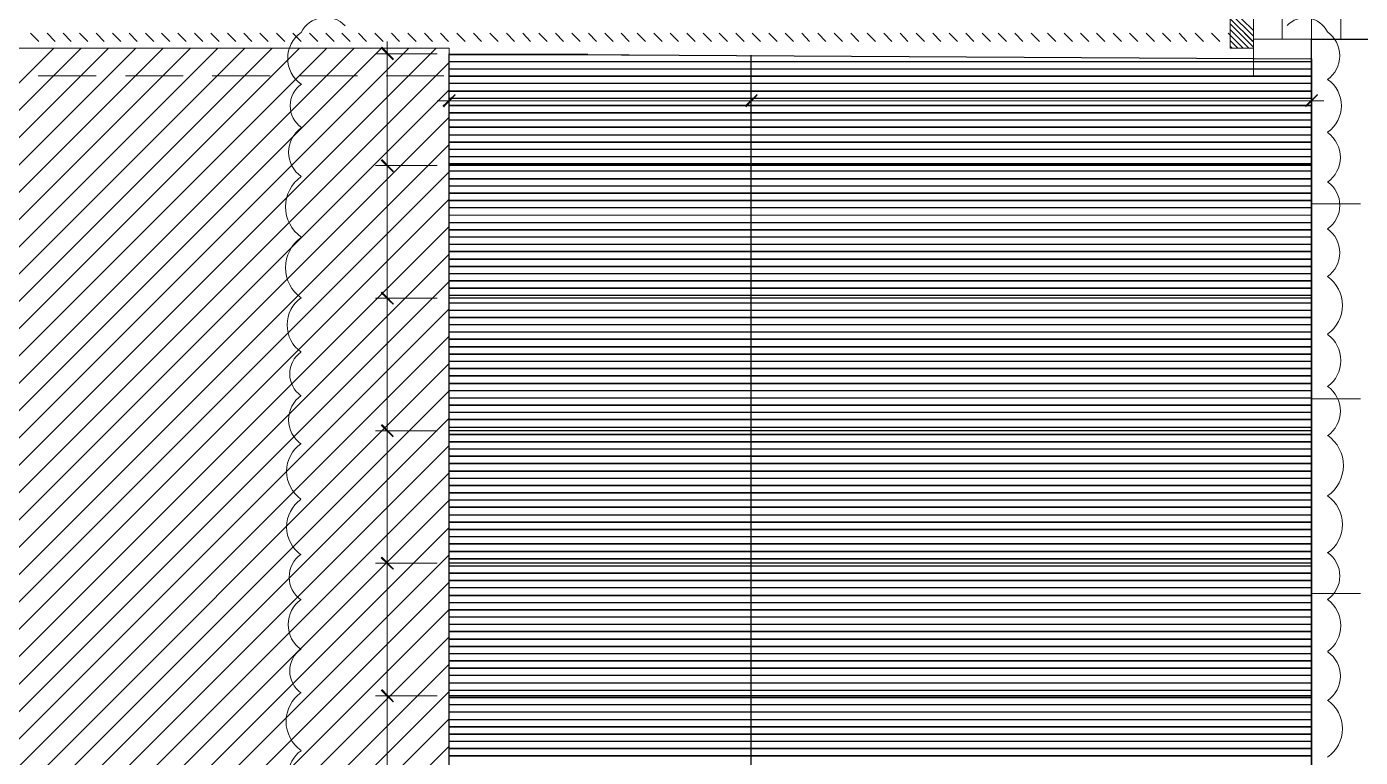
# Model space of a CAD drawing. Header units: millimetres. Extents: x -356862 to 418287, y 0 to 839748.
# Drawn here: x 32.504 to 36.815, y 27.795 to 30.157 of the extents above; entities that cross this region are included whole.
import ezdxf

# ---------------------------------------------------------------- set-up
doc = ezdxf.new("R2010")
doc.units = ezdxf.units.MM
doc.layers.add('PDF _Геометрия', color=7, linetype='Continuous', true_color=0xbababa)
doc.layers.add('PDF _Сплошная заливка', color=7, linetype='Continuous', true_color=0xf50000)

msp = doc.modelspace()

# ---------------------------------------------------------------- linework, layer by layer
at = {"layer": 'PDF _Геометрия', "color": 84, "lineweight": 20, "true_color": 0x269900}
msp.add_lwpolyline([(36.46930948893229, 30.08790249294704), (36.46930948893229, 31.297853257921), (36.3943125406901, 31.297853257921), (36.3943125406901, 30.08790249294704)], close=True, dxfattribs=at)
at = {"layer": 'PDF _Геометрия', "color": 7, "lineweight": 9}
for points in [[(36.46930948893229, 29.99790615505642), (36.46930948893229, 31.297853257921), (36.46930948893229, 30.11623467339409), (38.92587619357639, 30.11623467339409), (38.92587619357639, 31.1461927625868)], [(36.56263902452257, 30.11623467339409), (36.56263902452257, 31.297853257921)], [(36.65763515896267, 23.38317532009548), (36.65763515896267, 30.11623467339409), (36.65763515896267, 31.297853257921)], [(36.75263129340277, 30.11623467339409), (36.75263129340277, 31.297853257921)], [(32.54113599989149, 29.99790615505642), (32.72779507107204, 29.99790615505642)], [(32.82279120551215, 29.99790615505642), (33.0094502766927, 29.99790615505642)], [(33.10277981228298, 29.99790615505642), (33.29110548231336, 29.99790615505642)], [(33.38443501790364, 29.99790615505642), (33.57276068793402, 29.99790615505642)], [(33.6660902235243, 29.99790615505642), (33.85274929470486, 29.99790615505642)], [(33.94774542914496, 29.99790615505642), (34.13440450032552, 29.99790615505642)], [(34.22773403591579, 29.99790615505642), (34.41605970594618, 29.99790615505642)], [(34.50938924153645, 29.99790615505642), (34.69771491156683, 29.99790615505642)], [(34.79104444715711, 29.99790615505642), (34.97937011718749, 29.99790615505642)], [(35.07269965277777, 29.99790615505642), (35.25935872395833, 29.99790615505642)], [(35.35435485839843, 29.99790615505642), (35.54101392957899, 29.99790615505642)], [(35.63434346516927, 29.99790615505642), (35.82266913519965, 29.99790615505642)], [(35.91599867078993, 29.99790615505642), (36.10432434082031, 29.99790615505642)], [(36.19765387641058, 29.99790615505642), (36.38431294759114, 29.99790615505642)], [(36.47930908203124, 29.99790615505642), (36.65763515896267, 29.99790615505642)]]:
    msp.add_lwpolyline(points, dxfattribs=at)
at = {"layer": 'PDF _Геометрия', "color": 163, "lineweight": 20, "true_color": 0x6e8add}
msp.add_lwpolyline([(36.46930948893229, 30.11623467339409), (36.46930948893229, 31.297853257921), (39.77584160698784, 31.297853257921), (39.77584160698784, 30.11623467339409)], close=True, dxfattribs=at)
at = {"layer": 'PDF _Геометрия', "color": 1, "lineweight": 20}
for points in [[(33.53290597289361, 30.16024774319119, 0.5205399510947447), (33.3912392675818, 30.13839991966663, 0.520539929413154), (33.3909295157543, 29.97076425216764)], [(36.70873529279412, 29.98592472336832, 0.52054005513092), (36.7087352927962, 30.14018746451717, 0.5205703526538858), (36.57815885932244, 30.16078300795927)], [(36.70925064074537, 28.45590691102261, 0.5205399234710364), (36.70925064074036, 28.64020311701804, 0.5205399977082171), (36.70974135577751, 28.83566280119767)], [(33.3907096263682, 27.81685373257785, 0.5205400551400614), (33.3907096263662, 27.66259099142055, 0.5205398990193147), (33.39117487410193, 27.50016183883009)]]:
    msp.add_lwpolyline(points, format="xyb", dxfattribs=at)
at = {"layer": 'PDF _Геометрия', "color": 84, "lineweight": 20, "true_color": 0x269900}
for points in [[(36.46930948893229, 30.14456685384114), (36.3943125406901, 30.2178972032335)], [(36.46930948893229, 30.12623426649305), (36.3943125406901, 30.20123121473524)], [(36.46930948893229, 30.10790167914496), (36.3943125406901, 30.18289862738715)], [(36.46930948893229, 30.0912356906467), (36.3943125406901, 30.16623263888889)], [(36.45431009928385, 30.08790249294704), (36.3943125406901, 30.14790005154079)], [(36.43597751193576, 30.08790249294704), (36.3943125406901, 30.1295674641927)], [(36.41931152343749, 30.08790249294704), (36.3943125406901, 30.11290147569444)], [(36.4009789360894, 30.08790249294704), (36.3943125406901, 30.09456888834635)]]:
    msp.add_lwpolyline(points, dxfattribs=at)
at = {"layer": 'PDF _Геометрия', "lineweight": 18}
for points in [[(32.54280259874132, 30.10956827799479), (32.51613701714409, 30.13623385959201)], [(32.59613376193576, 30.10956827799479), (32.56946818033854, 30.13623385959201)], [(32.64779832628038, 30.10956827799479), (32.62113274468315, 30.13623385959201)], [(32.70112948947482, 30.10956827799479), (32.6744639078776, 30.13623385959201)], [(32.75446065266927, 30.10956827799479), (32.72779507107204, 30.13623385959201)], [(32.80779181586371, 30.10956827799479), (32.78112623426649, 30.13623385959201)], [(32.86112297905815, 30.10956827799479), (32.83445739746093, 30.13623385959201)], [(32.9144541422526, 30.10956827799479), (32.88778856065538, 30.13623385959201)], [(32.96611870659721, 30.10956827799479), (32.93945312499999, 30.13623385959201)], [(33.01944986979166, 30.10956827799479), (32.99278428819444, 30.13623385959201)], [(33.07278103298611, 30.10956827799479), (33.04611545138889, 30.13623385959201)], [(33.12611219618055, 30.10956827799479), (33.09944661458333, 30.13623385959201)], [(33.17944335937499, 30.10956827799479), (33.15277777777777, 30.13623385959201)], [(33.23110792371961, 30.10956827799479), (33.20610894097221, 30.13623385959201)], [(33.28443908691406, 30.10956827799479), (33.25777350531683, 30.13623385959201)], [(33.33777025010851, 30.10956827799479), (33.31110466851128, 30.13623385959201)], [(33.39110141330295, 30.10956827799479), (33.36443583170573, 30.13623385959201)], [(33.44443257649739, 30.10956827799479), (33.41776699490017, 30.13623385959201)], [(33.49776373969183, 30.10956827799479), (33.47109815809461, 30.13623385959201)], [(33.54942830403645, 30.10956827799479), (33.52276272243923, 30.13623385959201)], [(33.6027594672309, 30.10956827799479), (33.57609388563368, 30.13623385959201)], [(33.65609063042534, 30.10956827799479), (33.62942504882812, 30.13623385959201)], [(33.70942179361979, 30.10956827799479), (33.68275621202257, 30.13623385959201)], [(33.76275295681423, 30.10956827799479), (33.73608737521701, 30.13623385959201)], [(33.81608412000868, 30.10956827799479), (33.78941853841145, 30.13623385959201)], [(33.86774868435329, 30.10956827799479), (33.84108310275607, 30.13623385959201)], [(33.92107984754774, 30.10956827799479), (33.89441426595052, 30.13623385959201)], [(33.97441101074218, 30.10956827799479), (33.94774542914496, 30.13623385959201)], [(34.02774217393663, 30.10956827799479), (34.0010765923394, 30.13623385959201)], [(34.08107333713107, 30.10956827799479), (34.05440775553385, 30.13623385959201)], [(34.13273790147569, 30.10956827799479), (34.10773891872829, 30.13623385959201)], [(34.18606906467014, 30.10956827799479), (34.15940348307291, 30.13623385959201)], [(34.23940022786458, 30.10956827799479), (34.21273464626736, 30.13623385959201)], [(34.29273139105902, 30.10956827799479), (34.2660658094618, 30.13623385959201)], [(34.34606255425346, 30.10956827799479), (34.31939697265624, 30.13623385959201)], [(34.39939371744791, 30.10956827799479), (34.37272813585069, 30.13623385959201)], [(34.45105828179253, 30.10956827799479), (34.42605929904514, 30.13623385959201)], [(34.50438944498698, 30.10956827799479), (34.47772386338976, 30.13623385959201)], [(34.55772060818142, 30.10956827799479), (34.5310550265842, 30.13623385959201)], [(34.61105177137586, 30.10956827799479), (34.58438618977864, 30.13623385959201)], [(34.66438293457031, 30.10956827799479), (34.63771735297308, 30.13623385959201)], [(34.71771409776476, 30.10956827799479), (34.69104851616753, 30.13623385959201)], [(34.76937866210937, 30.10956827799479), (34.74271308051215, 30.13623385959201)], [(34.82270982530382, 30.10956827799479), (34.79604424370659, 30.13623385959201)], [(34.87604098849826, 30.10956827799479), (34.84937540690104, 30.13623385959201)], [(34.9293721516927, 30.10956827799479), (34.90270657009548, 30.13623385959201)], [(34.98270331488715, 30.10956827799479), (34.95603773328993, 30.13623385959201)], [(35.03436787923177, 30.10956827799479), (35.00936889648437, 30.13623385959201)], [(35.08769904242621, 30.10956827799479), (35.06103346082899, 30.13623385959201)], [(35.14103020562065, 30.10956827799479), (35.11436462402343, 30.13623385959201)], [(35.1943613688151, 30.10956827799479), (35.16769578721788, 30.13623385959201)], [(35.24769253200954, 30.10956827799479), (35.22102695041232, 30.13623385959201)], [(35.30102369520399, 30.10956827799479), (35.27435811360677, 30.13623385959201)], [(35.35268825954861, 30.10956827799479), (35.32768927680121, 30.13623385959201)], [(35.40601942274305, 30.10956827799479), (35.37935384114583, 30.13623385959201)], [(35.45935058593749, 30.10956827799479), (35.43268500434027, 30.13623385959201)], [(35.51268174913194, 30.10956827799479), (35.48601616753471, 30.13623385959201)], [(35.56601291232639, 30.10956827799479), (35.53934733072916, 30.13623385959201)], [(35.61934407552083, 30.10956827799479), (35.59267849392361, 30.13623385959201)], [(35.67100863986545, 30.10956827799479), (35.64434305826823, 30.13623385959201)], [(35.72433980305989, 30.10956827799479), (35.69767422146267, 30.13623385959201)], [(35.77767096625433, 30.10956827799479), (35.75100538465711, 30.13623385959201)], [(35.83100212944878, 30.10956827799479), (35.80433654785156, 30.13623385959201)], [(35.88433329264323, 30.10956827799479), (35.85766771104601, 30.13623385959201)], [(35.93766445583767, 30.10956827799479), (35.91099887424045, 30.13623385959201)], [(35.98932902018229, 30.10956827799479), (35.96266343858507, 30.13623385959201)], [(36.04266018337673, 30.10956827799479), (36.01599460177951, 30.13623385959201)], [(36.09599134657118, 30.10956827799479), (36.06932576497395, 30.13623385959201)], [(36.14932250976562, 30.10956827799479), (36.1226569281684, 30.13623385959201)], [(36.20265367296007, 30.10956827799479), (36.17598809136284, 30.13623385959201)], [(36.25431823730468, 30.10956827799479), (36.22931925455729, 30.13623385959201)], [(36.30764940049913, 30.10956827799479), (36.2809838189019, 30.13623385959201)], [(36.36098056369357, 30.10956827799479), (36.33431498209635, 30.13623385959201)], [(36.41431172688802, 30.10956827799479), (36.38764614529079, 30.13623385959201)], [(36.46764289008246, 30.10956827799479), (36.44097730848524, 30.13623385959201)]]:
    msp.add_lwpolyline(points, dxfattribs=at)
at = {"layer": 'PDF _Геометрия', "color": 7, "lineweight": 18}
for points in [[(33.66942342122395, 29.66791958279079), (33.66942342122395, 30.10956827799479)], [(33.83108350965711, 30.06956990559895), (33.63109164767795, 30.06956990559895)], [(33.86941528320312, 30.03123813205295), (33.86941528320312, 29.87957763671875)], [(36.65763515896267, 30.01457214355468), (36.65763515896267, 29.87957763671875)], [(34.88604058159721, 29.91790941026475), (33.83108350965711, 29.91790941026475)], [(36.69763353135851, 29.91790941026475), (34.80771043565538, 29.91790941026475)], [(33.66942342122395, 29.23960367838541), (33.66942342122395, 29.74791632758246)], [(33.66942342122395, 28.81128777398003), (33.66942342122395, 29.31793382432725)], [(33.66942342122395, 28.38297186957465), (33.66942342122395, 28.88961791992187)], [(33.66942342122395, 27.95465596516927), (33.66942342122395, 28.46130201551649)], [(33.66942342122395, 27.52634006076389), (33.66942342122395, 28.03298611111111)]]:
    msp.add_lwpolyline(points, dxfattribs=at)
at = {"layer": 'PDF _Геометрия', "color": 19, "lineweight": 30, "true_color": 0x442a22}
msp.add_lwpolyline([(36.65763515896267, 23.38317532009548), (36.65763515896267, 30.11623467339409), (36.94095696343315, 30.11623467339409), (36.94095696343315, 23.38317532009548)], close=True, dxfattribs=at)
at = {"layer": 'PDF _Геометрия', "color": 161, "lineweight": 9, "true_color": 0x7f9fff}
for points in [[(33.82775031195746, 30.08790249294704), (30.86120435926649, 27.12135654025607)], [(33.73942057291666, 30.08790249294704), (30.86120435926649, 27.20968627929687)], [(33.65109083387586, 30.08790249294704), (30.86120435926649, 27.29801601833767)], [(33.56276109483507, 30.08790249294704), (30.86120435926649, 27.38634575737847)], [(33.47443135579427, 30.08790249294704), (30.86120435926649, 27.47467549641927)], [(33.38610161675346, 30.08790249294704), (30.86120435926649, 27.56300523546006)], [(33.29777187771267, 30.08790249294704), (30.86120435926649, 27.65133497450086)], [(33.20944213867187, 30.08790249294704), (30.86120435926649, 27.73966471354166)], [(33.12111239963107, 30.08790249294704), (30.86120435926649, 27.82799445258246)], [(33.03278266059027, 30.08790249294704), (30.86120435926649, 27.91632419162326)], [(32.94445292154948, 30.08790249294704), (30.86120435926649, 28.00465393066406)], [(32.85612318250868, 30.08790249294704), (30.86120435926649, 28.09298366970486)], [(32.76779344346788, 30.08790249294704), (30.86120435926649, 28.18131340874566)], [(32.67946370442708, 30.08790249294704), (30.86120435926649, 28.26964314778645)], [(32.59113396538628, 30.08790249294704), (30.86120435926649, 28.35797288682725)], [(33.86941528320312, 30.04123772515191), (30.86120435926649, 27.03302680121528)], [(33.86941528320312, 29.95290798611111), (30.86120435926649, 26.94469706217448)], [(33.86941528320312, 29.86457824707031), (30.86120435926649, 26.85636732313368)], [(33.86941528320312, 29.77624850802951), (30.86120435926649, 26.76803758409288)], [(33.86941528320312, 29.68791876898871), (30.86120435926649, 26.67970784505208)], [(33.86941528320312, 29.59958902994791), (30.86120435926649, 26.59137810601128)], [(33.86941528320312, 29.51125929090711), (30.86120435926649, 26.50304836697048)], [(33.86941528320312, 29.42126295301649), (30.86120435926649, 26.41471862792968)], [(33.86941528320312, 29.33293321397569), (30.86120435926649, 26.32638888888889)], [(33.86941528320312, 29.24460347493489), (30.86120435926649, 26.23805914984809)], [(33.86941528320312, 29.15627373589409), (30.86120435926649, 26.14972941080729)], [(33.86941528320312, 29.06794399685329), (30.86120435926649, 26.05973307291666)], [(33.86941528320312, 28.9796142578125), (30.86120435926649, 25.97140333387586)], [(33.86941528320312, 28.8912845187717), (30.86120435926649, 25.88307359483506)], [(33.86941528320312, 28.8029547797309), (30.86120435926649, 25.79474385579427)], [(33.86941528320312, 28.7146250406901), (30.86120435926649, 25.70641411675347)], [(33.86941528320312, 28.6262953016493), (30.86120435926649, 25.61808437771267)], [(33.86941528320312, 28.5379655626085), (30.86120435926649, 25.52975463867187)], [(33.86941528320312, 28.4496358235677), (30.86120435926649, 25.44142489963107)], [(33.86941528320312, 28.36130608452691), (30.86120435926649, 25.35309516059028)], [(33.86941528320312, 28.27297634548611), (30.86120435926649, 25.26476542154948)], [(33.86941528320312, 28.18464660644531), (30.86120435926649, 25.17643568250868)], [(33.86941528320312, 28.09631686740451), (30.86120435926649, 25.08810594346788)], [(33.86941528320312, 28.00798712836371), (30.86120435926649, 24.99977620442708)], [(33.86941528320312, 27.91965738932291), (30.86120435926649, 24.91144646538628)], [(33.86941528320312, 27.83132765028211), (30.86120435926649, 24.82311672634548)]]:
    msp.add_lwpolyline(points, dxfattribs=at)
at = {"layer": 'PDF _Геометрия', "color": 7, "lineweight": 13}
msp.add_lwpolyline([(30.86120435926649, 23.47317165798611), (30.86120435926649, 30.08790249294704), (33.86941528320312, 30.08790249294704), (33.86941528320312, 23.47317165798611)], close=True, dxfattribs=at)
at = {"layer": 'PDF _Геометрия', "color": 150, "lineweight": 30, "true_color": 0x0080ff}
msp.add_lwpolyline([(33.86941528320312, 30.06956990559895), (36.65763515896267, 30.05290391710069), (36.65763515896267, 23.38317532009548), (35.98599582248264, 23.38317532009548), (35.98599582248264, 23.47650485568576), (33.86941528320312, 23.48983764648437)], close=True, dxfattribs=at)
at = {"layer": 'PDF _Геометрия', "color": 254, "lineweight": 5, "true_color": 0xdcdcdc}
for points in [[(34.31773037380642, 30.06790330674913), (33.86941528320312, 30.06790330674913), (34.18440246582031, 30.06790330674913)], [(34.45105828179253, 30.0662367078993), (33.86941528320312, 30.0662367078993)], [(36.65763515896267, 30.04290432400173), (33.86941528320312, 30.04290432400173)], [(36.65763515896267, 30.02123853895399), (33.86941528320312, 30.02123853895399)], [(36.65763515896267, 29.99790615505642), (33.86941528320312, 29.99790615505642)], [(36.65763515896267, 29.97457377115885), (33.86941528320312, 29.97457377115885)], [(36.65763515896267, 29.94790818956163), (33.86941528320312, 29.94790818956163)], [(36.65763515896267, 29.92457580566406), (33.86941528320312, 29.92457580566406)], [(36.65763515896267, 29.90124342176649), (33.86941528320312, 29.90124342176649)], [(36.65763515896267, 29.87957763671875), (33.86941528320312, 29.87957763671875)], [(36.65763515896267, 29.85624525282118), (33.86941528320312, 29.85624525282118)], [(36.65763515896267, 29.83291286892361), (33.86941528320312, 29.83291286892361)], [(36.65763515896267, 29.80624728732639), (33.86941528320312, 29.80624728732639)], [(36.65763515896267, 29.78291490342881), (33.86941528320312, 29.78291490342881)], [(36.65763515896267, 29.75958251953125), (33.86941528320312, 29.75958251953125)], [(36.65763515896267, 29.7379167344835), (33.86941528320312, 29.7379167344835)], [(36.65763515896267, 29.71458435058593), (33.86941528320312, 29.71458435058593)], [(36.65763515896267, 29.69125196668836), (33.86941528320312, 29.69125196668836)], [(36.65763515896267, 29.66458638509114), (33.86941528320312, 29.66458638509114)], [(36.65763515896267, 29.64125400119357), (33.86941528320312, 29.64125400119357)], [(36.65763515896267, 29.617921617296), (33.86941528320312, 29.617921617296)], [(36.65763515896267, 29.59625583224826), (33.86941528320312, 29.59625583224826)], [(36.65763515896267, 29.57292344835069), (33.86941528320312, 29.57292344835069)], [(36.65763515896267, 29.54792446560329), (33.86941528320312, 29.54792446560329)], [(36.65763515896267, 29.5229254828559), (33.86941528320312, 29.5229254828559)], [(36.65763515896267, 29.49959309895833), (33.86941528320312, 29.49959309895833)], [(36.65763515896267, 29.47792731391059), (33.86941528320312, 29.47792731391059)], [(36.65763515896267, 29.45459493001302), (33.86941528320312, 29.45459493001302)], [(36.65763515896267, 29.43126254611545), (33.86941528320312, 29.43126254611545)], [(36.65763515896267, 29.40459696451822), (33.86941528320312, 29.40459696451822)], [(36.65763515896267, 29.38126458062066), (33.86941528320312, 29.38126458062066)], [(36.65763515896267, 29.35793219672309), (33.86941528320312, 29.35793219672309)], [(36.65763515896267, 29.33626641167534), (33.86941528320312, 29.33626641167534)], [(36.65763515896267, 29.31293402777778), (33.86941528320312, 29.31293402777778)], [(36.65763515896267, 29.2896016438802), (33.86941528320312, 29.2896016438802)], [(36.65763515896267, 29.26293606228298), (33.86941528320312, 29.26293606228298)], [(36.65763515896267, 29.23960367838541), (33.86941528320312, 29.23960367838541)], [(36.65763515896267, 29.21627129448784), (33.86941528320312, 29.21627129448784)], [(36.65763515896267, 29.1946055094401), (33.86941528320312, 29.1946055094401)], [(36.65763515896267, 29.17127312554253), (33.86941528320312, 29.17127312554253)], [(36.65763515896267, 29.14794074164496), (33.86941528320312, 29.14794074164496)], [(36.65763515896267, 29.12127516004774), (33.86941528320312, 29.12127516004774)], [(36.65763515896267, 29.09794277615017), (33.86941528320312, 29.09794277615017)], [(36.65763515896267, 29.0746103922526), (33.86941528320312, 29.0746103922526)], [(36.65763515896267, 29.05294460720486), (33.86941528320312, 29.05294460720486)], [(36.65763515896267, 29.02961222330729), (33.86941528320312, 29.02961222330729)], [(36.65763515896267, 29.00294664171006), (33.86941528320312, 29.00294664171006)], [(36.65763515896267, 28.9796142578125), (33.86941528320312, 28.9796142578125)], [(36.65763515896267, 28.95628187391493), (33.86941528320312, 28.95628187391493)], [(36.65763515896267, 28.93461608886718), (33.86941528320312, 28.93461608886718)], [(36.65763515896267, 28.91128370496961), (33.86941528320312, 28.91128370496961)], [(36.65763515896267, 28.88795132107204), (33.86941528320312, 28.88795132107204)], [(36.65763515896267, 28.86128573947482), (33.86941528320312, 28.86128573947482)], [(36.65763515896267, 28.83795335557725), (33.86941528320312, 28.83795335557725)], [(36.65763515896267, 28.81462097167968), (33.86941528320312, 28.81462097167968)], [(36.65763515896267, 28.79295518663194), (33.86941528320312, 28.79295518663194)], [(36.65763515896267, 28.76962280273437), (33.86941528320312, 28.76962280273437)], [(36.65763515896267, 28.7462904188368), (33.86941528320312, 28.7462904188368)], [(36.65763515896267, 28.71962483723958), (33.86941528320312, 28.71962483723958)], [(36.65763515896267, 28.69629245334201), (33.86941528320312, 28.69629245334201)], [(36.65763515896267, 28.67296006944444), (33.86941528320312, 28.67296006944444)], [(36.65763515896267, 28.6512942843967), (33.86941528320312, 28.6512942843967)], [(36.65763515896267, 28.62796190049913), (33.86941528320312, 28.62796190049913)], [(36.65763515896267, 28.60462951660156), (33.86941528320312, 28.60462951660156)], [(36.65763515896267, 28.57796393500434), (33.86941528320312, 28.57796393500434)], [(36.65763515896267, 28.55463155110677), (33.86941528320312, 28.55463155110677)], [(36.65763515896267, 28.53296576605903), (33.86941528320312, 28.53296576605903)], [(36.65763515896267, 28.50963338216145), (33.86941528320312, 28.50963338216145)], [(36.65763515896267, 28.48630099826389), (33.86941528320312, 28.48630099826389)], [(36.65763515896267, 28.45963541666666), (33.86941528320312, 28.45963541666666)], [(36.65763515896267, 28.43630303276909), (33.86941528320312, 28.43630303276909)], [(36.65763515896267, 28.41297064887153), (33.86941528320312, 28.41297064887153)], [(36.65763515896267, 28.39130486382378), (33.86941528320312, 28.39130486382378)], [(36.65763515896267, 28.36797247992621), (33.86941528320312, 28.36797247992621)], [(36.65763515896267, 28.34464009602864), (33.86941528320312, 28.34464009602864)], [(36.65763515896267, 28.31797451443142), (33.86941528320312, 28.31797451443142)], [(36.65763515896267, 28.29464213053385), (33.86941528320312, 28.29464213053385)], [(36.65763515896267, 28.27130974663628), (33.86941528320312, 28.27130974663628)], [(36.65763515896267, 28.24964396158854), (33.86941528320312, 28.24964396158854)], [(36.65763515896267, 28.22631157769097), (33.86941528320312, 28.22631157769097)], [(36.65763515896267, 28.2029791937934), (33.86941528320312, 28.2029791937934)], [(36.65763515896267, 28.17631361219618), (33.86941528320312, 28.17631361219618)], [(36.65763515896267, 28.15298122829861), (33.86941528320312, 28.15298122829861)], [(36.65763515896267, 28.12964884440104), (33.86941528320312, 28.12964884440104)], [(36.65763515896267, 28.10798305935329), (33.86941528320312, 28.10798305935329)], [(36.65763515896267, 28.08465067545572), (33.86941528320312, 28.08465067545572)], [(36.65763515896267, 28.06131829155816), (33.86941528320312, 28.06131829155816)], [(36.65763515896267, 28.03465270996093), (33.86941528320312, 28.03465270996093)], [(36.65763515896267, 28.01132032606336), (33.86941528320312, 28.01132032606336)], [(36.65763515896267, 27.98965454101562), (33.86941528320312, 27.98965454101562)], [(36.65763515896267, 27.96632215711805), (33.86941528320312, 27.96632215711805)], [(36.65763515896267, 27.94298977322048), (33.86941528320312, 27.94298977322048)], [(36.65763515896267, 27.91632419162326), (33.86941528320312, 27.91632419162326)], [(36.65763515896267, 27.89299180772569), (33.86941528320312, 27.89299180772569)], [(36.65763515896267, 27.86965942382812), (33.86941528320312, 27.86965942382812)], [(36.65763515896267, 27.84799363878038), (33.86941528320312, 27.84799363878038)], [(36.65763515896267, 27.82466125488281), (33.86941528320312, 27.82466125488281)], [(36.65763515896267, 27.80132887098524), (33.86941528320312, 27.80132887098524)]]:
    msp.add_lwpolyline(points, dxfattribs=at)
at = {"layer": 'PDF _Геометрия', "color": 150, "lineweight": 30, "true_color": 0x0080ff}
for points in [[(34.84604220920139, 27.67466735839843), (34.84604220920139, 30.06457010904947)], [(36.65763515896267, 23.38317532009548), (36.65763515896267, 30.05290391710069)], [(36.65763515896267, 29.70791795518663), (33.86941528320312, 29.70791795518663)], [(36.65763515896267, 29.27960205078125), (33.86941528320312, 29.27960205078125)], [(36.65763515896267, 28.85128614637586), (33.86941528320312, 28.85128614637586)], [(36.65763515896267, 28.42297024197048), (33.86941528320312, 28.42297024197048)], [(36.65763515896267, 27.9946543375651), (33.86941528320312, 27.9946543375651)]]:
    msp.add_lwpolyline(points, dxfattribs=at)
at = {"layer": 'PDF _Геометрия', "color": 254, "lineweight": 5, "true_color": 0xdcdcdc}
for points in [[(33.86941528320312, 30.04457092285156), (36.65763515896267, 30.04457092285156)], [(33.86941528320312, 30.01957194010416), (36.65763515896267, 30.01957194010416)], [(33.86941528320312, 29.99623955620659), (36.65763515896267, 29.99623955620659)], [(33.86941528320312, 29.97290717230903), (36.65763515896267, 29.97290717230903)], [(33.86941528320312, 29.94957478841145), (36.65763515896267, 29.94957478841145)], [(33.86941528320312, 29.92624240451389), (36.65763515896267, 29.92624240451389)], [(33.86941528320312, 29.90291002061631), (36.65763515896267, 29.90291002061631)], [(33.86941528320312, 29.87791103786892), (36.65763515896267, 29.87791103786892)], [(33.86941528320312, 29.85457865397135), (36.65763515896267, 29.85457865397135)], [(33.86941528320312, 29.83124627007378), (36.65763515896267, 29.83124627007378)], [(33.86941528320312, 29.80791388617621), (36.65763515896267, 29.80791388617621)], [(33.86941528320312, 29.78458150227864), (36.65763515896267, 29.78458150227864)], [(33.86941528320312, 29.76124911838107), (36.65763515896267, 29.76124911838107)], [(33.86941528320312, 29.73625013563368), (36.65763515896267, 29.73625013563368)], [(33.86941528320312, 29.71291775173611), (36.65763515896267, 29.71291775173611)], [(33.86941528320312, 29.68958536783854), (36.65763515896267, 29.68958536783854)], [(33.86941528320312, 29.66625298394097), (36.65763515896267, 29.66625298394097)], [(33.86941528320312, 29.6429206000434), (36.65763515896267, 29.6429206000434)], [(33.86941528320312, 29.61958821614583), (36.65763515896267, 29.61958821614583)], [(33.86941528320312, 29.59458923339843), (36.65763515896267, 29.59458923339843)], [(33.86941528320312, 29.57125684950086), (36.65763515896267, 29.57125684950086)], [(33.86941528320312, 29.54792446560329), (36.65763515896267, 29.54792446560329)], [(33.86941528320312, 29.52459208170572), (36.65763515896267, 29.52459208170572)], [(33.86941528320312, 29.50125969780816), (36.65763515896267, 29.50125969780816)], [(33.86941528320312, 29.47626071506076), (36.65763515896267, 29.47626071506076)], [(33.86941528320312, 29.45292833116319), (36.65763515896267, 29.45292833116319)], [(33.86941528320312, 29.42959594726562), (36.65763515896267, 29.42959594726562)], [(33.86941528320312, 29.40626356336805), (36.65763515896267, 29.40626356336805)], [(33.86941528320312, 29.38293117947048), (36.65763515896267, 29.38293117947048)], [(33.86941528320312, 29.35959879557291), (36.65763515896267, 29.35959879557291)], [(33.86941528320312, 29.33459981282552), (36.65763515896267, 29.33459981282552)], [(33.86941528320312, 29.31126742892795), (36.65763515896267, 29.31126742892795)], [(33.86941528320312, 29.28793504503038), (36.65763515896267, 29.28793504503038)], [(33.86941528320312, 29.26460266113281), (36.65763515896267, 29.26460266113281)], [(33.86941528320312, 29.24127027723524), (36.65763515896267, 29.24127027723524)], [(33.86941528320312, 29.21793789333767), (36.65763515896267, 29.21793789333767)], [(33.86941528320312, 29.19293891059028), (36.65763515896267, 29.19293891059028)], [(33.86941528320312, 29.1696065266927), (36.65763515896267, 29.1696065266927)], [(33.86941528320312, 29.14627414279514), (36.65763515896267, 29.14627414279514)], [(33.86941528320312, 29.12294175889756), (36.65763515896267, 29.12294175889756)], [(33.86941528320312, 29.099609375), (36.65763515896267, 29.099609375)], [(33.86941528320312, 29.07627699110243), (36.65763515896267, 29.07627699110243)], [(33.86941528320312, 29.05127800835503), (36.65763515896267, 29.05127800835503)], [(33.86941528320312, 29.02794562445746), (36.65763515896267, 29.02794562445746)], [(33.86941528320312, 29.00461324055989), (36.65763515896267, 29.00461324055989)], [(33.86941528320312, 28.98128085666232), (36.65763515896267, 28.98128085666232)], [(33.86941528320312, 28.95794847276475), (36.65763515896267, 28.95794847276475)], [(33.86941528320312, 28.93294949001736), (36.65763515896267, 28.93294949001736)], [(33.86941528320312, 28.90961710611979), (36.65763515896267, 28.90961710611979)], [(33.86941528320312, 28.88628472222222), (36.65763515896267, 28.88628472222222)], [(33.86941528320312, 28.86295233832465), (36.65763515896267, 28.86295233832465)], [(33.86941528320312, 28.83961995442708), (36.65763515896267, 28.83961995442708)], [(33.86941528320312, 28.81628757052951), (36.65763515896267, 28.81628757052951)], [(33.86941528320312, 28.79128858778211), (36.65763515896267, 28.79128858778211)], [(33.86941528320312, 28.76795620388454), (36.65763515896267, 28.76795620388454)], [(33.86941528320312, 28.74462381998697), (36.65763515896267, 28.74462381998697)], [(33.86941528320312, 28.72129143608941), (36.65763515896267, 28.72129143608941)], [(33.86941528320312, 28.69795905219184), (36.65763515896267, 28.69795905219184)], [(33.86941528320312, 28.67462666829427), (36.65763515896267, 28.67462666829427)], [(33.86941528320312, 28.64962768554687), (36.65763515896267, 28.64962768554687)], [(33.86941528320312, 28.6262953016493), (36.65763515896267, 28.6262953016493)], [(33.86941528320312, 28.60296291775173), (36.65763515896267, 28.60296291775173)], [(33.86941528320312, 28.57963053385416), (36.65763515896267, 28.57963053385416)], [(33.86941528320312, 28.55629814995659), (36.65763515896267, 28.55629814995659)], [(33.86941528320312, 28.5312991672092), (36.65763515896267, 28.5312991672092)], [(33.86941528320312, 28.50796678331163), (36.65763515896267, 28.50796678331163)], [(33.86941528320312, 28.48463439941406), (36.65763515896267, 28.48463439941406)], [(33.86941528320312, 28.46130201551649), (36.65763515896267, 28.46130201551649)], [(33.86941528320312, 28.43796963161892), (36.65763515896267, 28.43796963161892)], [(33.86941528320312, 28.41463724772135), (36.65763515896267, 28.41463724772135)], [(33.86941528320312, 28.38963826497395), (36.65763515896267, 28.38963826497395)], [(33.86941528320312, 28.36630588107639), (36.65763515896267, 28.36630588107639)], [(33.86941528320312, 28.34297349717881), (36.65763515896267, 28.34297349717881)], [(33.86941528320312, 28.31964111328125), (36.65763515896267, 28.31964111328125)], [(33.86941528320312, 28.29630872938368), (36.65763515896267, 28.29630872938368)], [(33.86941528320312, 28.27297634548611), (36.65763515896267, 28.27297634548611)], [(33.86941528320312, 28.24797736273871), (36.65763515896267, 28.24797736273871)], [(33.86941528320312, 28.22464497884114), (36.65763515896267, 28.22464497884114)], [(33.86941528320312, 28.20131259494357), (36.65763515896267, 28.20131259494357)], [(33.86941528320312, 28.177980211046), (36.65763515896267, 28.177980211046)], [(33.86941528320312, 28.15464782714843), (36.65763515896267, 28.15464782714843)], [(33.86941528320312, 28.13131544325086), (36.65763515896267, 28.13131544325086)], [(33.86941528320312, 28.10631646050347), (36.65763515896267, 28.10631646050347)], [(33.86941528320312, 28.0829840766059), (36.65763515896267, 28.0829840766059)], [(33.86941528320312, 28.05965169270833), (36.65763515896267, 28.05965169270833)], [(33.86941528320312, 28.03631930881076), (36.65763515896267, 28.03631930881076)], [(33.86941528320312, 28.01298692491319), (36.65763515896267, 28.01298692491319)], [(33.86941528320312, 27.98798794216579), (36.65763515896267, 27.98798794216579)], [(33.86941528320312, 27.96465555826822), (36.65763515896267, 27.96465555826822)], [(33.86941528320312, 27.94132317437066), (36.65763515896267, 27.94132317437066)], [(33.86941528320312, 27.91799079047309), (36.65763515896267, 27.91799079047309)], [(33.86941528320312, 27.89465840657552), (36.65763515896267, 27.89465840657552)], [(33.86941528320312, 27.87132602267795), (36.65763515896267, 27.87132602267795)], [(33.86941528320312, 27.84632703993055), (36.65763515896267, 27.84632703993055)], [(33.86941528320312, 27.82299465603298), (36.65763515896267, 27.82299465603298)], [(33.86941528320312, 27.79966227213541), (36.65763515896267, 27.79966227213541)]]:
    msp.add_lwpolyline(points, close=True, dxfattribs=at)
at = {"layer": 'PDF _Геометрия', "color": 7, "lineweight": 18}
for points in [[(34.84604220920139, 29.87957763671875), (34.84604220920139, 30.02457173665364)], [(33.63109164767795, 29.70791795518663), (33.83108350965711, 29.70791795518663)], [(33.63109164767795, 29.27960205078125), (33.83108350965711, 29.27960205078125)], [(33.63109164767795, 28.85128614637586), (33.83108350965711, 28.85128614637586)], [(33.63109164767795, 28.42297024197048), (33.83108350965711, 28.42297024197048)], [(33.63109164767795, 27.9946543375651), (33.83108350965711, 27.9946543375651)]]:
    msp.add_lwpolyline(points, close=True, dxfattribs=at)
at = {"layer": 'PDF _Геометрия', "color": 19, "lineweight": 5, "true_color": 0x442a22}
for points in [[(36.81596204969618, 29.58458964029947), (36.65763515896267, 29.58458964029947)], [(36.81596204969618, 28.9546152750651), (36.65763515896267, 28.9546152750651)], [(36.81596204969618, 28.32464090983072), (36.65763515896267, 28.32464090983072)]]:
    msp.add_lwpolyline(points, dxfattribs=at)
at = {"layer": 'PDF _Геометрия', "color": 1, "lineweight": 20}
for centre, radius, start, end in [((33.44138929010044, 29.90138752704137), 0.085829835077983, 125.0024325979657, 234.9975674039325), ((36.64972261515179, 29.90138752804982), 0.1041624420845255, 305.0024490183586, 54.99755098382913), ((33.44638910872028, 29.75139023681577), 0.09582945024592816, 125.0024452010939, 234.9975547984383), ((36.65305584776736, 29.73472086643206), 0.09749601176718169, 305.0024297254593, 54.99757027521093), ((33.45972187716043, 29.57472058904822), 0.1191618117849709, 125.0024390917198, 234.9975609083035), ((36.6563890635494, 29.5797220721837), 0.09249619713811466, 305.0024295904864, 54.99757040791525), ((36.65472244256227, 29.42638820657571), 0.09416281812520677, 305.0024339139125, 54.99756608704577), ((33.45972187716308, 29.37805514308361), 0.1191618117873601, 125.0024390924669, 234.9975609076668), ((36.64305537248891, 29.25638834820037), 0.1141620347376366, 305.002449212464, 54.9975507863785), ((33.45305550387724, 29.19305418561901), 0.1074956419518955, 125.0024432228204, 234.9975567763205), ((36.64972262594868, 29.07805717780549), 0.1024958324408975, 305.0024452489533, 54.99755475131482), ((33.43972269124985, 29.0347222167129), 0.08582983507640204, 125.0024325980794, 234.9975674033841), ((36.65305584777435, 28.91472371473911), 0.09749601176297618, 305.0024297221739, 54.99757027867249), ((33.44638910871847, 28.88638982991592), 0.0958294502439093, 125.0024452006218, 234.9975547987322), ((33.45305550560492, 28.71972316192216), 0.1091622425304095, 125.0024443711611, 234.9975556274233), ((33.45305550561095, 28.53972370445529), 0.1091622425351706, 125.0024443732765, 234.9975556273019), ((36.65638906354323, 28.3813883319547), 0.0924961971460496, 305.0024295917084, 54.99757040913852), ((33.4413893165367, 28.37805514708144), 0.0891630592136192, 125.0024526470341, 234.9975473542055), ((33.44805569647664, 28.22472127268054), 0.09916263685342738, 125.0024479897085, 234.9975520095613), ((36.64972262595428, 28.22138806972771), 0.1024958324337048, 305.0024452479479, 54.99755475165248), ((33.43972269125091, 28.07472228453079), 0.08582983507615086, 125.0024325990596, 234.9975674053155), ((36.65472240927813, 28.05805461453562), 0.09582945025864613, 305.0024452057942, 54.99755479716099), ((33.45638869897304, 27.91138881921988), 0.114162034748326, 125.0024492149153, 234.9975507861394), ((36.64472198211899, 27.88805474275196), 0.1124954251070357, 305.0024457866978, 54.99755421099171)]:
    msp.add_arc(centre, radius, start, end, dxfattribs=at)
at = {"layer": 'PDF _Сплошная заливка', "color": 7, "transparency": 33554559}
for points in [[(33.6910892062717, 30.05290391710069), (33.64775763617621, 30.08790249294704), (33.65275743272569, 30.09290228949653)], [(33.68775600857204, 30.04790412055121), (33.6910892062717, 30.05290391710069), (33.64775763617621, 30.08790249294704)], [(33.88774787055121, 29.9395751953125), (33.85274929470486, 29.89624362521701), (33.84774949815538, 29.90124342176649)], [(33.89108106825086, 29.93624199761284), (33.88774787055121, 29.9395751953125), (33.85274929470486, 29.89624362521701)], [(34.86437479654948, 29.9395751953125), (34.82937622070312, 29.89624362521701), (34.82437642415364, 29.90124342176649)], [(34.82437642415364, 29.90124342176649), (34.82937622070312, 29.89624362521701), (34.86437479654948, 29.9395751953125)], [(34.86770799424913, 29.93624199761284), (34.86437479654948, 29.9395751953125), (34.82937622070312, 29.89624362521701)], [(34.82937622070312, 29.89624362521701), (34.86437479654948, 29.9395751953125), (34.86770799424913, 29.93624199761284)], [(36.63596937391493, 29.90124342176649), (36.63930257161458, 29.89624362521701), (36.67596774631076, 29.9395751953125)], [(36.63930257161458, 29.89624362521701), (36.67596774631076, 29.9395751953125), (36.67930094401041, 29.93624199761284)], [(33.65275743272569, 29.72958374023437), (33.64775763617621, 29.72458394368489), (33.6910892062717, 29.68958536783854)], [(33.6910892062717, 29.68958536783854), (33.64775763617621, 29.72458394368489), (33.65275743272569, 29.72958374023437)], [(33.64775763617621, 29.72458394368489), (33.6910892062717, 29.68958536783854), (33.68775600857204, 29.68625217013889)], [(33.68775600857204, 29.68625217013889), (33.6910892062717, 29.68958536783854), (33.64775763617621, 29.72458394368489)], [(33.6910892062717, 29.26126946343316), (33.64775763617621, 29.29626803927951), (33.65275743272569, 29.30126783582899)], [(33.65275743272569, 29.30126783582899), (33.64775763617621, 29.29626803927951), (33.6910892062717, 29.26126946343316)], [(33.68775600857204, 29.2579362657335), (33.6910892062717, 29.26126946343316), (33.64775763617621, 29.29626803927951)], [(33.64775763617621, 29.29626803927951), (33.6910892062717, 29.26126946343316), (33.68775600857204, 29.2579362657335)], [(33.6910892062717, 28.83295355902778), (33.64775763617621, 28.86795213487413), (33.65275743272569, 28.87295193142361)], [(33.65275743272569, 28.87295193142361), (33.64775763617621, 28.86795213487413), (33.6910892062717, 28.83295355902778)], [(33.68775600857204, 28.82962036132812), (33.6910892062717, 28.83295355902778), (33.64775763617621, 28.86795213487413)], [(33.64775763617621, 28.86795213487413), (33.6910892062717, 28.83295355902778), (33.68775600857204, 28.82962036132812)], [(33.6910892062717, 28.40463765462239), (33.64775763617621, 28.43963623046875), (33.65275743272569, 28.44463602701822)], [(33.65275743272569, 28.44463602701822), (33.64775763617621, 28.43963623046875), (33.6910892062717, 28.40463765462239)], [(33.68775600857204, 28.40130445692274), (33.6910892062717, 28.40463765462239), (33.64775763617621, 28.43963623046875)], [(33.64775763617621, 28.43963623046875), (33.6910892062717, 28.40463765462239), (33.68775600857204, 28.40130445692274)], [(33.6910892062717, 27.97632175021701), (33.64775763617621, 28.01132032606336), (33.65275743272569, 28.01632012261284)], [(33.65275743272569, 28.01632012261284), (33.64775763617621, 28.01132032606336), (33.6910892062717, 27.97632175021701)], [(33.68775600857204, 27.97298855251736), (33.6910892062717, 27.97632175021701), (33.64775763617621, 28.01132032606336)], [(33.64775763617621, 28.01132032606336), (33.6910892062717, 27.97632175021701), (33.68775600857204, 27.97298855251736)]]:
    msp.add_solid(points, dxfattribs=at)

doc.saveas('drawing.dxf')
